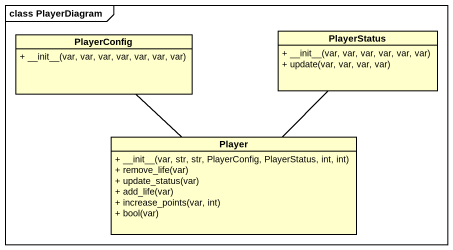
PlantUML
@startuml
mainframe class PlayerDiagram
hide circle
hide empty members
skinparam classAttributeIconSize 0
class PlayerConfig {
  + ~__init~__(var, var, var, var, var, var, var)
}
class PlayerStatus {
  + ~__init~__(var, var, var, var, var, var)
  + update(var, var, var, var)
}
class Player {
  + ~__init~__(var, str, str, PlayerConfig, PlayerStatus, int, int)
  + remove_life(var)
  + update_status(var)
  + add_life(var)
  + increase_points(var, int)
  + bool(var)
}
Player -up- PlayerConfig
Player -up- PlayerStatus
@enduml
